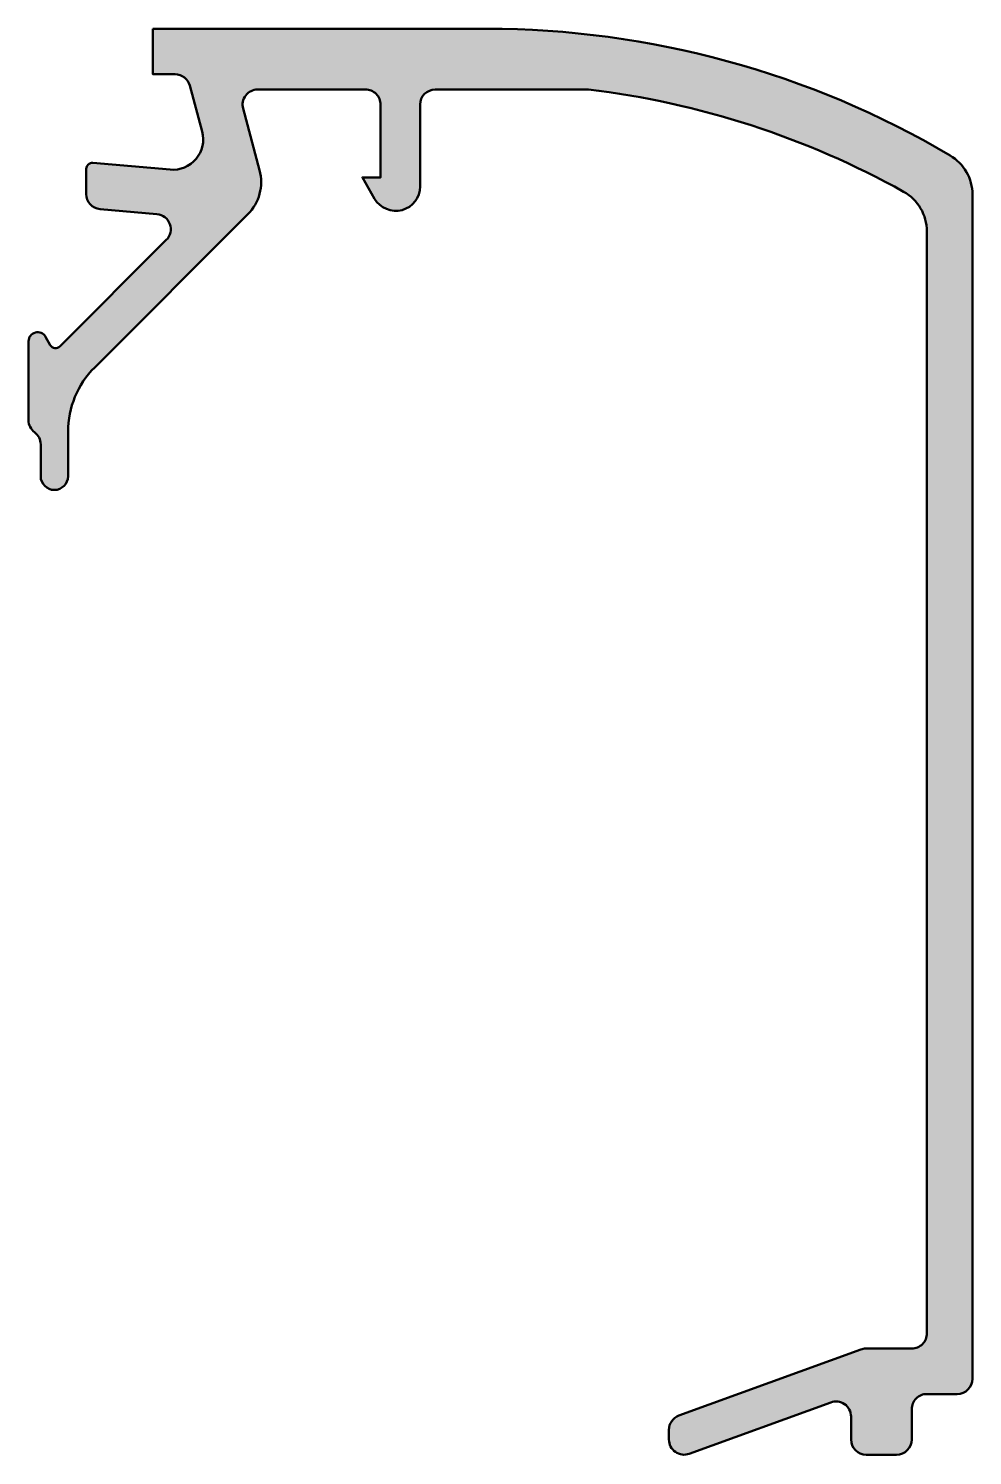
# Model space of a CAD drawing. Extents: x -4.1 to 27, y -47 to 0.
import ezdxf

# ---------------------------------------------------------------- set-up
doc = ezdxf.new("R2010")
doc.units = 0
doc.layers.add('0S-Alu contour', color=7, linetype='Continuous', lineweight=50)
doc.layers.add('0S-Alu hatch', color=252, linetype='Continuous', lineweight=25)

# ---------------------------------------------------------------- blocks, each defined once
blk = doc.blocks.new('173900__5DE93958_17E9_4863_9EE3_44A357162A93_')
at = {"layer": '0S-Alu hatch'}
h = blk.add_hatch(color=256, dxfattribs=at)
edge = h.paths.add_edge_path()
edge.add_line((0, 0), (0, -1.5))
edge.add_line((0, -1.5), (0.7294476391797958, -1.5))
edge.add_ellipse((0.7294476391798038, -2.000000000000009), major_axis=(-0.5000000000000098, 0), ratio=1, start_angle=195.0000000000021, end_angle=270.0000000000009, ccw=False)
edge.add_line((1.212410552324342, -1.870590477448729), (1.618717334976764, -3.386948033767282))
edge.add_ellipse((0.6527915086876679, -3.645767078869806), major_axis=(-1.000000000000028, 0), ratio=1, start_angle=84.99999999999892, end_angle=194.9999999999997, ccw=False)
edge.add_line((0.5656357659399875, -4.641961776961579), (-1.982568851450338, -4.419022760595396))
edge.add_arc((-1.999999999999895, -4.618261700213865), 0.2000000000001213, 84.99999999999574, 180)
edge.add_line((-2.200000000000016, -4.618261700213865), (-2.200000000000017, -5.447564169306303))
edge.add_arc((-1.700000000000162, -5.447564169306312), 0.4999999999998542, 180, 264.9999999999991)
edge.add_line((-1.743577871373987, -5.945661518352039), (0.1288923091987613, -6.109481431942526))
edge.add_ellipse((0.0853144378249323, -6.607578780988416), major_axis=(-0.5000000000000167, 0), ratio=1, start_angle=134.9999999999988, end_angle=265.00000000000017, ccw=False)
edge.add_line((0.4388678284182104, -6.961132171581709), (-3.068300219851266, -10.46830021985113))
edge.add_ellipse((-3.209721576088503, -10.32687886361385), major_axis=(-0.1999999999999258, 0), ratio=1, start_angle=29.59408690736518, end_angle=134.9999999999919, ccw=False)
edge.add_line((-3.383630756313493, -10.42564928951879), (-3.539136229662432, -10.15184436114242))
edge.add_arc((-3.800000000000012, -10.2999999999999), 0.3000000000000104, 29.59408690736962, 180)
edge.add_line((-4.100000000000022, -10.2999999999999), (-4.100000000000022, -12.89999999999992))
edge.add_arc((-3.600000000000045, -12.89999999999992), 0.4999999999999778, 180, 233.1301023541556)
edge.add_ellipse((-4.200000000000127, -13.69999999999996), major_axis=(-0.5000000000001098, 0), ratio=1, start_angle=180, end_angle=233.1301023541522, ccw=False)
edge.add_line((-3.700000000000017, -13.69999999999996), (-3.700000000000017, -14.75))
edge.add_arc((-3.250000000000014, -14.75), 0.4500000000000029, 180, 360)
edge.add_line((-2.800000000000011, -14.75), (-2.800000000000011, -13.28111831820422))
edge.add_ellipse((0.1999999999999544, -13.28111831820423), major_axis=(-2.999999999999965, 0), ratio=1, start_angle=314.99999999999864, end_angle=360, ccw=False)
edge.add_line((-1.921320343559614, -11.15979797464456), (3.12558825229712, -6.112889378787826))
edge.add_arc((2.06492808051734, -5.052229207007975), 1.499999999999991, 314.9999999999981, 375.0000000000004)
edge.add_line((3.513816819950931, -4.664000639354185), (2.968649773276069, -2.62940952255127))
edge.add_ellipse((3.451612686420595, -2.499999999999995), major_axis=(-0.499999999999996, 0), ratio=1, start_angle=-89.9999999999992, end_angle=15.000000000001876, ccw=False)
edge.add_line((3.451612686420588, -2), (7, -2))
edge.add_ellipse((7, -2.499999999999999), major_axis=(-0.4999999999999992, 0), ratio=1, start_angle=180, end_angle=270.0000000000001, ccw=False)
edge.add_line((7.5, -2.5), (7.5, -4.89999999999992))
edge.add_line((7.5, -4.89999999999992), (6.899999999999977, -4.89999999999992))
edge.add_line((6.899999999999977, -4.89999999999992), (7.303589838486232, -5.599038105676584))
edge.add_arc((7.998076211353309, -5.198076211353239), 0.8019237886466738, 210.0000000000007, 360)
edge.add_line((8.799999999999981, -5.198076211353239), (8.799999999999981, -2.5))
edge.add_ellipse((9.299999999999981, -2.5), major_axis=(-0.5, 0), ratio=1, start_angle=270, end_angle=360, ccw=False)
edge.add_line((9.299999999999981, -2), (14.3526109228481, -2))
edge.add_ellipse((10.9999999999996, -30.00000000000235), major_axis=(-28.20000000000239, 0), ratio=1, start_angle=240.863534655413, end_angle=263.17213251848494, ccw=False)
edge.add_ellipse((23.99999999999966, -6.678550645382191), major_axis=(-1.50000000000029, 0), ratio=1, start_angle=180, end_angle=240.86353465540958, ccw=False)
edge.add_line((25.49999999999994, -6.678550645382187), (25.5, -43.00000000000006))
edge.add_ellipse((25.00000000000005, -43.00000000000004), major_axis=(-0.4999999999999539, 0), ratio=1, start_angle=89.99999999999471, end_angle=180, ccw=False)
edge.add_line((25, -43.5), (23.49155222858866, -43.5))
edge.add_arc((23.49155222858876, -44.00000000000757), 0.5000000000075815, 90.00000000001138, 110.0000000000044)
edge.add_line((23.3205421569233, -43.53015368960751), (17.32898992833696, -45.71090035786426))
edge.add_arc((17.49999999999958, -46.18074666825684), 0.499999999999575, 109.9999999999905, 180)
edge.add_line((17, -46.18074666825684), (17, -46.50000000000005))
edge.add_arc((17.49999999999993, -46.50000000000006), 0.4999999999999361, 180, 290.000000000007)
edge.add_line((17.6710100716628, -46.96984631039294), (22.32898992833725, -45.2744802907519))
edge.add_ellipse((22.50000000000007, -45.74432660114479), major_axis=(-0.4999999999999283, 0), ratio=1, start_angle=180, end_angle=290.0000000000017, ccw=False)
edge.add_line((23, -45.74432660114479), (23, -46.49999999999994))
edge.add_arc((23.50000000000004, -46.49999999999995), 0.5000000000000427, 180, 269.9999999999951)
edge.add_line((23.5, -47), (24.49999999999997, -47))
edge.add_arc((24.49999999999994, -46.49999999999994), 0.500000000000057, 270.0000000000033, 360)
edge.add_line((25, -46.49999999999994), (25, -45.49999999999994))
edge.add_ellipse((25.49999999999994, -45.49999999999993), major_axis=(-0.4999999999999361, 0), ratio=1, start_angle=269.9999999999959, end_angle=360, ccw=False)
edge.add_line((25.49999999999997, -45), (26.49999999999997, -45))
edge.add_arc((26.49999999999995, -44.49999999999994), 0.500000000000057, 270.0000000000033, 360)
edge.add_line((27, -44.49999999999994), (26.99999999999994, -5.464311707229285))
edge.add_arc((25.50000000000005, -5.464311707229263), 1.499999999999896, 0, 59.4179368228334)
edge.add_arc((11.00000000000002, -30.00000000000023), 30.00000000000024, 59.41793682283429, 90.00000000000003)
edge.add_line((11.00000000000001, 9e-16), (0, 0))
at = {"layer": '0S-Alu contour', "color": 7}
for points in [[(0, 0), (0, -1.5), (0.7294476391797958, -1.5)], [(11.00000000000001, 9e-16), (0, 0)], [(1.212410552324342, -1.870590477448729), (1.618717334976764, -3.386948033767282)], [(3.451612686420588, -2), (7, -2)], [(9.299999999999981, -2), (14.3526109228481, -2)], [(3.513816819950931, -4.664000639354185), (2.968649773276069, -2.62940952255127)], [(7.5, -2.5), (7.5, -4.89999999999992), (6.899999999999977, -4.89999999999992), (7.303589838486232, -5.599038105676584)], [(8.799999999999981, -5.198076211353239), (8.799999999999981, -2.5)], [(-2.200000000000016, -4.618261700213865), (-2.200000000000017, -5.447564169306303)], [(0.5656357659399875, -4.641961776961579), (-1.982568851450338, -4.419022760595396)], [(27, -44.49999999999994), (26.99999999999994, -5.464311707229285)], [(-1.921320343559614, -11.15979797464456), (3.12558825229712, -6.112889378787826)], [(-1.743577871373987, -5.945661518352039), (0.1288923091987613, -6.109481431942526)], [(0.4388678284182104, -6.961132171581709), (-3.068300219851266, -10.46830021985113)], [(25.49999999999994, -6.678550645382187), (25.5, -43.00000000000006)], [(-4.100000000000022, -10.2999999999999), (-4.100000000000022, -12.89999999999992)], [(-3.383630756313493, -10.42564928951879), (-3.539136229662432, -10.15184436114242)], [(-2.800000000000011, -14.75), (-2.800000000000011, -13.28111831820422)], [(-3.700000000000017, -13.69999999999996), (-3.700000000000017, -14.75)], [(23.3205421569233, -43.53015368960751), (17.32898992833696, -45.71090035786426)], [(25, -43.5), (23.49155222858866, -43.5)], [(25.49999999999997, -45), (26.49999999999997, -45)], [(17.6710100716628, -46.96984631039294), (22.32898992833725, -45.2744802907519)], [(25, -46.49999999999994), (25, -45.49999999999994)], [(23, -45.74432660114479), (23, -46.49999999999994)], [(17, -46.18074666825684), (17, -46.50000000000005)], [(23.5, -47), (24.49999999999997, -47)]]:
    blk.add_lwpolyline(points, dxfattribs=at)
for centre, radius, start, end in [((11.00000000000002, -30.00000000000023), 30.00000000000024, 59.41793682283429, 90.00000000000003), ((25.50000000000005, -5.464311707229263), 1.499999999999896, 0, 59.4179368228334), ((-1.999999999999895, -4.618261700213865), 0.2000000000001213, 84.99999999999574, 180), ((2.06492808051734, -5.052229207007975), 1.499999999999991, 314.9999999999981, 15.00000000000046), ((-1.700000000000162, -5.447564169306312), 0.4999999999998542, 180, 264.9999999999991), ((7.998076211353309, -5.198076211353239), 0.8019237886466738, 210.0000000000007, 0), ((-3.800000000000012, -10.2999999999999), 0.3000000000000104, 29.59408690736962, 180), ((-3.600000000000045, -12.89999999999992), 0.4999999999999778, 180, 233.1301023541556), ((-3.250000000000014, -14.75), 0.4500000000000029, 180, 0), ((23.49155222858876, -44.00000000000757), 0.5000000000075815, 90.00000000001138, 110.0000000000044), ((26.49999999999995, -44.49999999999994), 0.500000000000057, 270.0000000000033, 0), ((17.49999999999958, -46.18074666825684), 0.499999999999575, 109.9999999999905, 180), ((17.49999999999993, -46.50000000000006), 0.4999999999999361, 180, 290.000000000007), ((23.50000000000004, -46.49999999999995), 0.5000000000000427, 180, 269.9999999999951), ((24.49999999999994, -46.49999999999994), 0.500000000000057, 270.0000000000033, 0)]:
    blk.add_arc(centre, radius, start, end, dxfattribs=at)
at = {"layer": '0S-Alu contour', "color": 7, "extrusion": (0, 0, -1)}
for centre, radius, start, end in [((-0.7294476391798038, -2.000000000000009), 0.5000000000000098, 89.99999999999908, 164.9999999999979), ((-3.451612686420595, -2.499999999999995), 0.499999999999996, 344.9999999999981, 89.9999999999992), ((-7, -2.499999999999999), 0.4999999999999992, 89.99999999999991, 180), ((-9.299999999999981, -2.5), 0.5, 0, 90), ((-10.9999999999996, -30.00000000000235), 28.20000000000239, 96.82786748151506, 119.136465344587), ((-0.6527915086876679, -3.645767078869806), 1.000000000000028, 165.0000000000003, 275.0000000000011), ((-23.99999999999966, -6.678550645382191), 1.50000000000029, 119.1364653445904, 180), ((-0.0853144378249323, -6.607578780988416), 0.5000000000000167, 94.99999999999982, 225.0000000000013), ((3.209721576088503, -10.32687886361385), 0.1999999999999258, 225.0000000000082, 330.4059130926348), ((-0.1999999999999544, -13.28111831820423), 2.999999999999965, 0, 45.00000000000136), ((4.200000000000127, -13.69999999999996), 0.5000000000001098, 126.8698976458478, 180), ((-25.00000000000005, -43.00000000000004), 0.4999999999999539, 180, 270.0000000000053), ((-25.49999999999994, -45.49999999999993), 0.4999999999999361, 0, 90.00000000000406), ((-22.50000000000007, -45.74432660114479), 0.4999999999999283, 69.99999999999827, 180)]:
    blk.add_arc(centre, radius, start, end, dxfattribs=at)
blk = doc.blocks.new('173900__02899566_BABF_433F_A6C8_002AA51C909E_')
at = {"layer": '0S-Alu contour', "color": 7}
blk.add_blockref('173900__5DE93958_17E9_4863_9EE3_44A357162A93_', (0, 0), dxfattribs=at)

msp = doc.modelspace()

# ---------------------------------------------------------------- block references
at = {"layer": '0S-Alu contour', "color": 7}
msp.add_blockref('173900__02899566_BABF_433F_A6C8_002AA51C909E_', (0, 0), dxfattribs=at)

doc.saveas('drawing.dxf')
